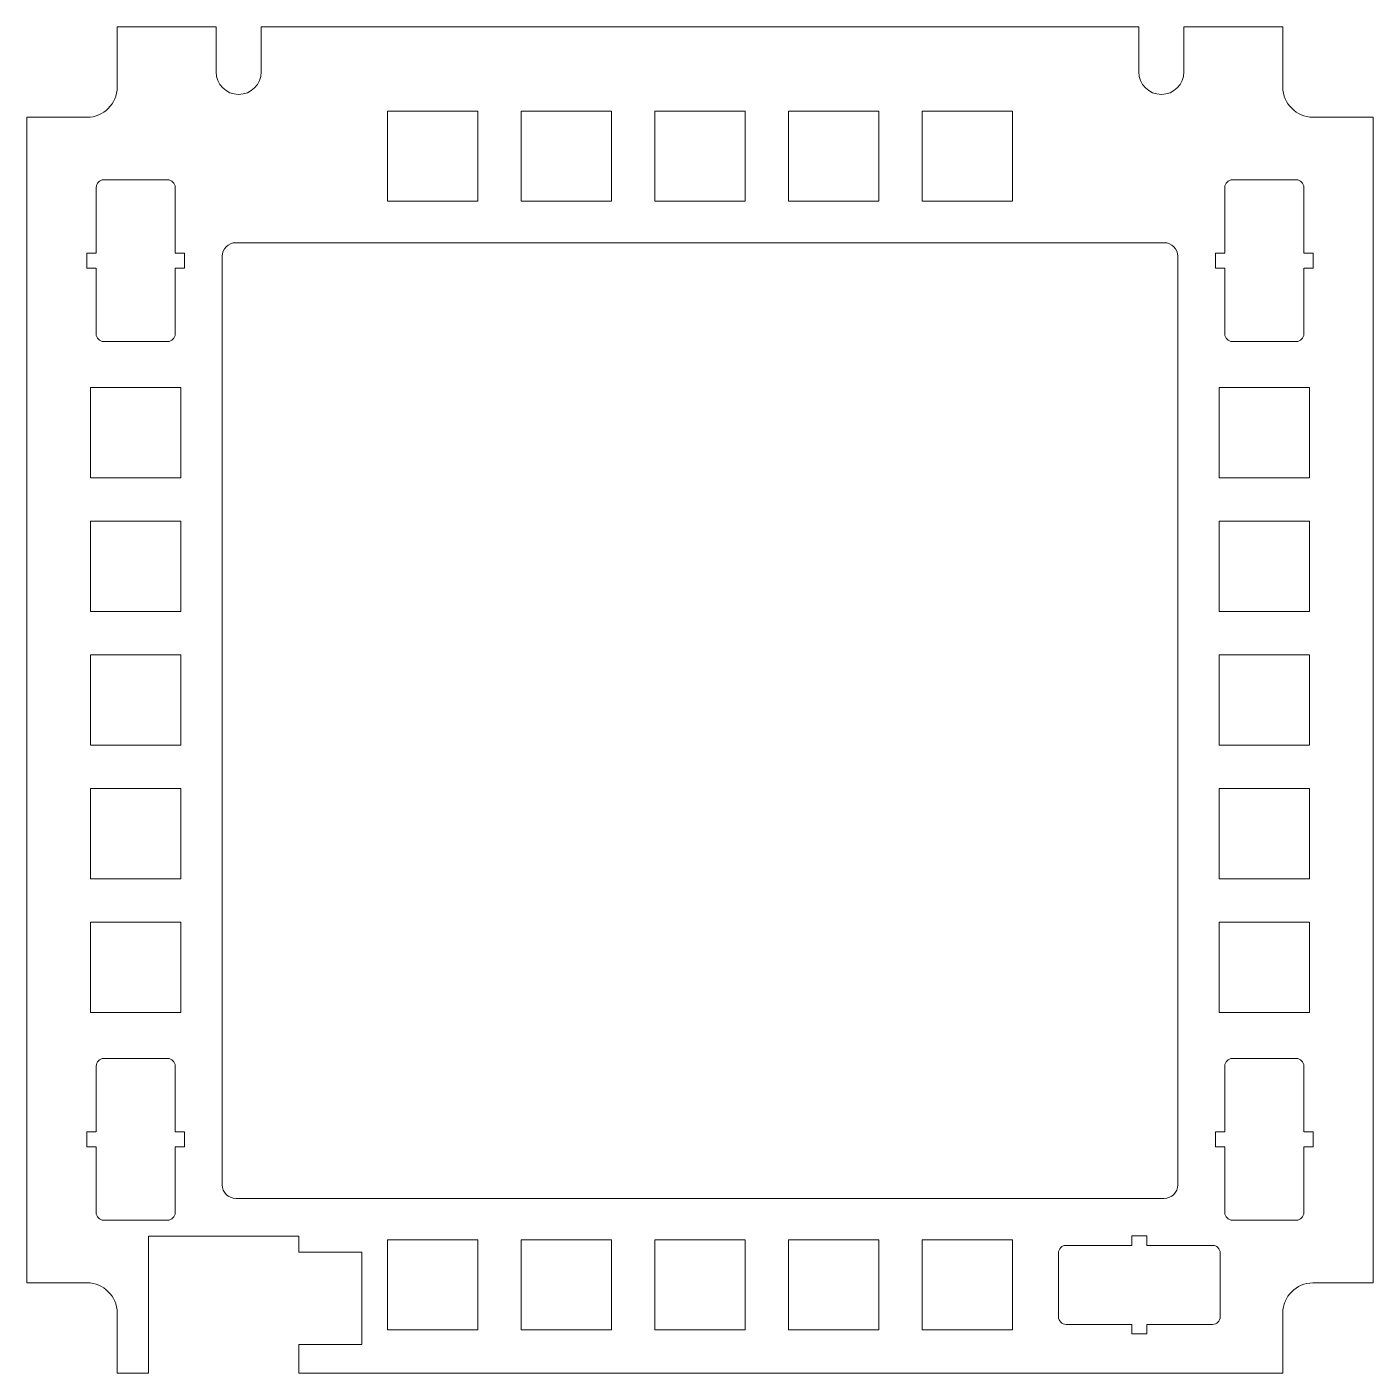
# Model space of a CAD drawing. Header units: millimetres. Extents: x -2196 to -762, y -68 to 126.
# Drawn here: x -1332.6 to -1153.6, y -68.1 to 110.9 of the extents above; entities that cross this region are included whole.
import ezdxf

# ---------------------------------------------------------------- set-up
doc = ezdxf.new("R2010")
doc.units = ezdxf.units.MM
doc.header["$MEASUREMENT"] = 0
doc.layers.add('Cut', color=7, linetype='Continuous')

msp = doc.modelspace()

# ---------------------------------------------------------------- linework, layer by layer
at = {"layer": 'Cut', "color": 250, "lineweight": 9}
for points, knots in [([(-1320.5949, 110.9302), (-1320.5949, 110.9302), (-1307.4433, 110.9302), (-1307.4433, 110.9302), (-1307.4433, 110.9302), (-1307.4433, 110.9302), (-1307.4433, 104.952), (-1307.4433, 104.952), (-1307.4433, 104.952), (-1307.4433, 103.2952), (-1306.1001, 101.952), (-1304.4433, 101.952), (-1304.4433, 101.952), (-1302.7865, 101.952), (-1301.4433, 103.2952), (-1301.4433, 104.952), (-1301.4433, 104.952), (-1301.4433, 104.952), (-1301.4433, 110.9302), (-1301.4433, 110.9302), (-1301.4433, 110.9302), (-1301.4433, 110.9302), (-1184.7464, 110.9302), (-1184.7464, 110.9302), (-1184.7464, 110.9302), (-1184.7464, 110.9302), (-1184.7464, 104.952), (-1184.7464, 104.952), (-1184.7464, 104.952), (-1184.7464, 103.2952), (-1183.4032, 101.952), (-1181.7464, 101.952), (-1181.7464, 101.952), (-1180.0896, 101.952), (-1178.7464, 103.2952), (-1178.7464, 104.952), (-1178.7464, 104.952), (-1178.7464, 104.952), (-1178.7464, 110.9302), (-1178.7464, 110.9302), (-1178.7464, 110.9302), (-1178.7464, 110.9302), (-1165.5949, 110.9302), (-1165.5949, 110.9302), (-1165.5949, 110.9302), (-1165.5949, 110.9302), (-1165.5949, 102.9301), (-1165.5949, 102.9301), (-1165.5949, 102.9301), (-1165.5949, 100.7302), (-1163.7949, 98.9302), (-1161.595, 98.9302), (-1161.595, 98.9302), (-1161.595, 98.9302), (-1153.5949, 98.9302), (-1153.5949, 98.9302), (-1153.5949, 98.9302), (-1153.5949, 98.9302), (-1153.5949, -56.085), (-1153.5949, -56.085), (-1153.5949, -56.085), (-1153.5949, -56.085), (-1161.595, -56.085), (-1161.595, -56.085), (-1161.595, -56.085), (-1163.7949, -56.085), (-1165.5949, -57.8851), (-1165.5949, -60.0851), (-1165.5949, -60.0851), (-1165.5949, -60.0851), (-1165.5949, -68.0698), (-1165.5949, -68.0698), (-1165.5949, -68.0698), (-1165.5949, -68.0698), (-1296.4349, -68.0698), (-1296.4349, -68.0698), (-1296.4349, -68.0698), (-1296.4349, -68.0698), (-1296.4349, -64.2684), (-1296.4349, -64.2684), (-1296.4349, -64.2684), (-1296.4349, -64.2684), (-1288.0817, -64.2684), (-1288.0817, -64.2684), (-1288.0817, -64.2684), (-1288.0817, -64.2684), (-1288.0817, -51.9917), (-1288.0817, -51.9917), (-1288.0817, -51.9917), (-1288.0817, -51.9917), (-1296.4349, -51.9917), (-1296.4349, -51.9917), (-1296.4349, -51.9917), (-1296.4349, -51.9917), (-1296.4349, -49.8798), (-1296.4349, -49.8798), (-1296.4349, -49.8798), (-1296.4349, -49.8798), (-1316.4349, -49.8798), (-1316.4349, -49.8798), (-1316.4349, -49.8798), (-1316.4349, -49.8798), (-1316.4349, -68.0698), (-1316.4349, -68.0698), (-1316.4349, -68.0698), (-1316.4349, -68.0698), (-1320.5949, -68.0698), (-1320.5949, -68.0698), (-1320.5949, -68.0698), (-1320.5949, -68.0698), (-1320.5949, -60.0698), (-1320.5949, -60.0698), (-1320.5949, -60.0698), (-1320.5949, -57.8698), (-1322.3949, -56.0698), (-1324.5949, -56.0698), (-1324.5949, -56.0698), (-1324.5949, -56.0698), (-1332.5949, -56.0698), (-1332.5949, -56.0698), (-1332.5949, -56.0698), (-1332.5949, -56.0698), (-1332.5949, 98.915), (-1332.5949, 98.915), (-1332.5949, 98.915), (-1332.5949, 98.915), (-1324.5949, 98.915), (-1324.5949, 98.915), (-1324.5949, 98.915), (-1322.3949, 98.915), (-1320.5949, 100.715), (-1320.5949, 102.9151), (-1320.5949, 102.9151), (-1320.5949, 102.9151), (-1320.5949, 110.9302), (-1320.5949, 110.9302)], [0, 0, 0, 0, 0.02857143, 0.02857143, 0.02857143, 0.02857143, 0.05714286, 0.05714286, 0.05714286, 0.05714286, 0.08571429, 0.08571429, 0.08571429, 0.08571429, 0.11428571, 0.11428571, 0.11428571, 0.11428571, 0.14285714, 0.14285714, 0.14285714, 0.14285714, 0.17142857, 0.17142857, 0.17142857, 0.17142857, 0.2, 0.2, 0.2, 0.2, 0.22857143, 0.22857143, 0.22857143, 0.22857143, 0.25714286, 0.25714286, 0.25714286, 0.25714286, 0.28571429, 0.28571429, 0.28571429, 0.28571429, 0.31428571, 0.31428571, 0.31428571, 0.31428571, 0.34285714, 0.34285714, 0.34285714, 0.34285714, 0.37142857, 0.37142857, 0.37142857, 0.37142857, 0.4, 0.4, 0.4, 0.4, 0.42857143, 0.42857143, 0.42857143, 0.42857143, 0.45714286, 0.45714286, 0.45714286, 0.45714286, 0.48571429, 0.48571429, 0.48571429, 0.48571429, 0.51428571, 0.51428571, 0.51428571, 0.51428571, 0.54285714, 0.54285714, 0.54285714, 0.54285714, 0.57142857, 0.57142857, 0.57142857, 0.57142857, 0.6, 0.6, 0.6, 0.6, 0.62857143, 0.62857143, 0.62857143, 0.62857143, 0.65714286, 0.65714286, 0.65714286, 0.65714286, 0.68571429, 0.68571429, 0.68571429, 0.68571429, 0.71428571, 0.71428571, 0.71428571, 0.71428571, 0.74285714, 0.74285714, 0.74285714, 0.74285714, 0.77142857, 0.77142857, 0.77142857, 0.77142857, 0.8, 0.8, 0.8, 0.8, 0.82857143, 0.82857143, 0.82857143, 0.82857143, 0.85714286, 0.85714286, 0.85714286, 0.85714286, 0.88571429, 0.88571429, 0.88571429, 0.88571429, 0.91428571, 0.91428571, 0.91428571, 0.91428571, 0.94285714, 0.94285714, 0.94285714, 0.94285714, 1, 1, 1, 1]), ([(-1284.6549, 87.7402), (-1284.6549, 87.7402), (-1272.6549, 87.7402), (-1272.6549, 87.7402), (-1272.6549, 87.7402), (-1272.6549, 87.7402), (-1272.6549, 99.7402), (-1272.6549, 99.7402), (-1272.6549, 99.7402), (-1272.6549, 99.7402), (-1284.6549, 99.7402), (-1284.6549, 99.7402), (-1284.6549, 99.7402), (-1284.6549, 99.7402), (-1284.6549, 87.7402), (-1284.6549, 87.7402)], [0, 0, 0, 0, 0.2, 0.2, 0.2, 0.2, 0.4, 0.4, 0.4, 0.4, 0.6, 0.6, 0.6, 0.6, 1, 1, 1, 1]), ([(-1266.8749, 87.7402), (-1266.8749, 87.7402), (-1254.8749, 87.7402), (-1254.8749, 87.7402), (-1254.8749, 87.7402), (-1254.8749, 87.7402), (-1254.8749, 99.7402), (-1254.8749, 99.7402), (-1254.8749, 99.7402), (-1254.8749, 99.7402), (-1266.8749, 99.7402), (-1266.8749, 99.7402), (-1266.8749, 99.7402), (-1266.8749, 99.7402), (-1266.8749, 87.7402), (-1266.8749, 87.7402)], [0, 0, 0, 0, 0.2, 0.2, 0.2, 0.2, 0.4, 0.4, 0.4, 0.4, 0.6, 0.6, 0.6, 0.6, 1, 1, 1, 1]), ([(-1249.0949, 87.7402), (-1249.0949, 87.7402), (-1237.0949, 87.7402), (-1237.0949, 87.7402), (-1237.0949, 87.7402), (-1237.0949, 87.7402), (-1237.0949, 99.7402), (-1237.0949, 99.7402), (-1237.0949, 99.7402), (-1237.0949, 99.7402), (-1249.0949, 99.7402), (-1249.0949, 99.7402), (-1249.0949, 99.7402), (-1249.0949, 99.7402), (-1249.0949, 87.7402), (-1249.0949, 87.7402)], [0, 0, 0, 0, 0.2, 0.2, 0.2, 0.2, 0.4, 0.4, 0.4, 0.4, 0.6, 0.6, 0.6, 0.6, 1, 1, 1, 1]), ([(-1231.3149, 87.7402), (-1231.3149, 87.7402), (-1219.3149, 87.7402), (-1219.3149, 87.7402), (-1219.3149, 87.7402), (-1219.3149, 87.7402), (-1219.3149, 99.7402), (-1219.3149, 99.7402), (-1219.3149, 99.7402), (-1219.3149, 99.7402), (-1231.3149, 99.7402), (-1231.3149, 99.7402), (-1231.3149, 99.7402), (-1231.3149, 99.7402), (-1231.3149, 87.7402), (-1231.3149, 87.7402)], [0, 0, 0, 0, 0.2, 0.2, 0.2, 0.2, 0.4, 0.4, 0.4, 0.4, 0.6, 0.6, 0.6, 0.6, 1, 1, 1, 1]), ([(-1213.5349, 87.7402), (-1213.5349, 87.7402), (-1201.5349, 87.7402), (-1201.5349, 87.7402), (-1201.5349, 87.7402), (-1201.5349, 87.7402), (-1201.5349, 99.7402), (-1201.5349, 99.7402), (-1201.5349, 99.7402), (-1201.5349, 99.7402), (-1213.5349, 99.7402), (-1213.5349, 99.7402), (-1213.5349, 99.7402), (-1213.5349, 99.7402), (-1213.5349, 87.7402), (-1213.5349, 87.7402)], [0, 0, 0, 0, 0.2, 0.2, 0.2, 0.2, 0.4, 0.4, 0.4, 0.4, 0.6, 0.6, 0.6, 0.6, 1, 1, 1, 1]), ([(-1312.8848, 78.8502), (-1312.8848, 78.8502), (-1311.6348, 78.8502), (-1311.6348, 78.8502), (-1311.6348, 78.8502), (-1311.6348, 78.8502), (-1311.6348, 80.8502), (-1311.6348, 80.8502), (-1311.6348, 80.8502), (-1311.6348, 80.8502), (-1312.8848, 80.8502), (-1312.8848, 80.8502), (-1312.8848, 80.8502), (-1312.8848, 80.8502), (-1312.8848, 89.6002), (-1312.8848, 89.6002), (-1312.8848, 89.6002), (-1312.8846, 89.8652), (-1312.9897, 90.1195), (-1313.177, 90.307), (-1313.177, 90.307), (-1313.3643, 90.4946), (-1313.6197, 90.6), (-1313.8848, 90.6002), (-1313.8848, 90.6002), (-1313.8848, 90.6002), (-1322.3848, 90.6002), (-1322.3848, 90.6002), (-1322.3848, 90.6002), (-1322.6498, 90.6004), (-1322.9041, 90.4952), (-1323.0916, 90.3079), (-1323.0916, 90.3079), (-1323.2792, 90.1206), (-1323.3846, 89.8652), (-1323.3848, 89.6002), (-1323.3848, 89.6002), (-1323.3848, 89.6002), (-1323.3848, 80.8502), (-1323.3848, 80.8502), (-1323.3848, 80.8502), (-1323.3848, 80.8502), (-1324.6348, 80.8502), (-1324.6348, 80.8502), (-1324.6348, 80.8502), (-1324.6348, 80.8502), (-1324.6348, 78.8502), (-1324.6348, 78.8502), (-1324.6348, 78.8502), (-1324.6348, 78.8502), (-1323.3848, 78.8502), (-1323.3848, 78.8502), (-1323.3848, 78.8502), (-1323.3848, 78.8502), (-1323.3848, 70.1002), (-1323.3848, 70.1002), (-1323.3848, 70.1002), (-1323.3849, 69.8351), (-1323.2798, 69.5809), (-1323.0925, 69.3933), (-1323.0925, 69.3933), (-1322.9052, 69.2058), (-1322.6498, 69.1004), (-1322.3848, 69.1002), (-1322.3848, 69.1002), (-1322.3848, 69.1002), (-1313.8848, 69.1002), (-1313.8848, 69.1002), (-1313.8848, 69.1002), (-1313.6197, 69.1), (-1313.3655, 69.2052), (-1313.1779, 69.3924), (-1313.1779, 69.3924), (-1312.9904, 69.5797), (-1312.8849, 69.8351), (-1312.8848, 70.1002), (-1312.8848, 70.1002), (-1312.8848, 70.1002), (-1312.8848, 78.8502), (-1312.8848, 78.8502)], [0, 0, 0, 0, 0.04761905, 0.04761905, 0.04761905, 0.04761905, 0.0952381, 0.0952381, 0.0952381, 0.0952381, 0.14285714, 0.14285714, 0.14285714, 0.14285714, 0.19047619, 0.19047619, 0.19047619, 0.19047619, 0.23809524, 0.23809524, 0.23809524, 0.23809524, 0.28571429, 0.28571429, 0.28571429, 0.28571429, 0.33333333, 0.33333333, 0.33333333, 0.33333333, 0.38095238, 0.38095238, 0.38095238, 0.38095238, 0.42857143, 0.42857143, 0.42857143, 0.42857143, 0.47619048, 0.47619048, 0.47619048, 0.47619048, 0.52380952, 0.52380952, 0.52380952, 0.52380952, 0.57142857, 0.57142857, 0.57142857, 0.57142857, 0.61904762, 0.61904762, 0.61904762, 0.61904762, 0.66666667, 0.66666667, 0.66666667, 0.66666667, 0.71428571, 0.71428571, 0.71428571, 0.71428571, 0.76190476, 0.76190476, 0.76190476, 0.76190476, 0.80952381, 0.80952381, 0.80952381, 0.80952381, 0.85714286, 0.85714286, 0.85714286, 0.85714286, 0.9047619, 0.9047619, 0.9047619, 0.9047619, 1, 1, 1, 1]), ([(-1162.8049, 78.8502), (-1162.8049, 78.8502), (-1161.5549, 78.8502), (-1161.5549, 78.8502), (-1161.5549, 78.8502), (-1161.5549, 78.8502), (-1161.5549, 80.8502), (-1161.5549, 80.8502), (-1161.5549, 80.8502), (-1161.5549, 80.8502), (-1162.8049, 80.8502), (-1162.8049, 80.8502), (-1162.8049, 80.8502), (-1162.8049, 80.8502), (-1162.8049, 89.6002), (-1162.8049, 89.6002), (-1162.8049, 89.6002), (-1162.8047, 89.8652), (-1162.9098, 90.1195), (-1163.0971, 90.307), (-1163.0971, 90.307), (-1163.2844, 90.4946), (-1163.5398, 90.6), (-1163.8049, 90.6002), (-1163.8049, 90.6002), (-1163.8049, 90.6002), (-1172.3049, 90.6002), (-1172.3049, 90.6002), (-1172.3049, 90.6002), (-1172.5699, 90.6004), (-1172.8242, 90.4952), (-1173.0117, 90.3079), (-1173.0117, 90.3079), (-1173.1993, 90.1206), (-1173.3047, 89.8652), (-1173.3049, 89.6002), (-1173.3049, 89.6002), (-1173.3049, 89.6002), (-1173.3049, 80.8502), (-1173.3049, 80.8502), (-1173.3049, 80.8502), (-1173.3049, 80.8502), (-1174.5549, 80.8502), (-1174.5549, 80.8502), (-1174.5549, 80.8502), (-1174.5549, 80.8502), (-1174.5549, 78.8502), (-1174.5549, 78.8502), (-1174.5549, 78.8502), (-1174.5549, 78.8502), (-1173.3049, 78.8502), (-1173.3049, 78.8502), (-1173.3049, 78.8502), (-1173.3049, 78.8502), (-1173.3049, 70.1002), (-1173.3049, 70.1002), (-1173.3049, 70.1002), (-1173.305, 69.8351), (-1173.1999, 69.5809), (-1173.0126, 69.3933), (-1173.0126, 69.3933), (-1172.8253, 69.2058), (-1172.5699, 69.1004), (-1172.3049, 69.1002), (-1172.3049, 69.1002), (-1172.3049, 69.1002), (-1163.8049, 69.1002), (-1163.8049, 69.1002), (-1163.8049, 69.1002), (-1163.5398, 69.1), (-1163.2856, 69.2052), (-1163.098, 69.3924), (-1163.098, 69.3924), (-1162.9105, 69.5797), (-1162.805, 69.8351), (-1162.8049, 70.1002), (-1162.8049, 70.1002), (-1162.8049, 70.1002), (-1162.8049, 78.8502), (-1162.8049, 78.8502)], [0, 0, 0, 0, 0.04761905, 0.04761905, 0.04761905, 0.04761905, 0.0952381, 0.0952381, 0.0952381, 0.0952381, 0.14285714, 0.14285714, 0.14285714, 0.14285714, 0.19047619, 0.19047619, 0.19047619, 0.19047619, 0.23809524, 0.23809524, 0.23809524, 0.23809524, 0.28571429, 0.28571429, 0.28571429, 0.28571429, 0.33333333, 0.33333333, 0.33333333, 0.33333333, 0.38095238, 0.38095238, 0.38095238, 0.38095238, 0.42857143, 0.42857143, 0.42857143, 0.42857143, 0.47619048, 0.47619048, 0.47619048, 0.47619048, 0.52380952, 0.52380952, 0.52380952, 0.52380952, 0.57142857, 0.57142857, 0.57142857, 0.57142857, 0.61904762, 0.61904762, 0.61904762, 0.61904762, 0.66666667, 0.66666667, 0.66666667, 0.66666667, 0.71428571, 0.71428571, 0.71428571, 0.71428571, 0.76190476, 0.76190476, 0.76190476, 0.76190476, 0.80952381, 0.80952381, 0.80952381, 0.80952381, 0.85714286, 0.85714286, 0.85714286, 0.85714286, 0.9047619, 0.9047619, 0.9047619, 0.9047619, 1, 1, 1, 1]), ([(-1304.8157, 82.2402), (-1304.8157, 82.2402), (-1181.374, 82.2402), (-1181.374, 82.2402), (-1181.374, 82.2402), (-1180.3735, 82.2402), (-1179.5548, 81.4215), (-1179.5548, 80.421), (-1179.5548, 80.421), (-1179.5548, 80.421), (-1179.5548, -43.0206), (-1179.5548, -43.0206), (-1179.5548, -43.0206), (-1179.5548, -44.0211), (-1180.3735, -44.8398), (-1181.374, -44.8398), (-1181.374, -44.8398), (-1181.374, -44.8398), (-1304.8157, -44.8398), (-1304.8157, -44.8398), (-1304.8157, -44.8398), (-1305.8162, -44.8398), (-1306.6349, -44.0211), (-1306.6349, -43.0206), (-1306.6349, -43.0206), (-1306.6349, -43.0206), (-1306.6349, 80.421), (-1306.6349, 80.421), (-1306.6349, 80.421), (-1306.6349, 81.4215), (-1305.8162, 82.2402), (-1304.8157, 82.2402)], [0, 0, 0, 0, 0.11111111, 0.11111111, 0.11111111, 0.11111111, 0.22222222, 0.22222222, 0.22222222, 0.22222222, 0.33333333, 0.33333333, 0.33333333, 0.33333333, 0.44444444, 0.44444444, 0.44444444, 0.44444444, 0.55555556, 0.55555556, 0.55555556, 0.55555556, 0.66666667, 0.66666667, 0.66666667, 0.66666667, 0.77777778, 0.77777778, 0.77777778, 0.77777778, 1, 1, 1, 1]), ([(-1324.1348, 50.9902), (-1324.1348, 50.9902), (-1312.1348, 50.9902), (-1312.1348, 50.9902), (-1312.1348, 50.9902), (-1312.1348, 50.9902), (-1312.1348, 62.9902), (-1312.1348, 62.9902), (-1312.1348, 62.9902), (-1312.1348, 62.9902), (-1324.1348, 62.9902), (-1324.1348, 62.9902), (-1324.1348, 62.9902), (-1324.1348, 62.9902), (-1324.1348, 50.9902), (-1324.1348, 50.9902)], [0, 0, 0, 0, 0.2, 0.2, 0.2, 0.2, 0.4, 0.4, 0.4, 0.4, 0.6, 0.6, 0.6, 0.6, 1, 1, 1, 1]), ([(-1174.0549, 50.9902), (-1174.0549, 50.9902), (-1162.0549, 50.9902), (-1162.0549, 50.9902), (-1162.0549, 50.9902), (-1162.0549, 50.9902), (-1162.0549, 62.9902), (-1162.0549, 62.9902), (-1162.0549, 62.9902), (-1162.0549, 62.9902), (-1174.0549, 62.9902), (-1174.0549, 62.9902), (-1174.0549, 62.9902), (-1174.0549, 62.9902), (-1174.0549, 50.9902), (-1174.0549, 50.9902)], [0, 0, 0, 0, 0.2, 0.2, 0.2, 0.2, 0.4, 0.4, 0.4, 0.4, 0.6, 0.6, 0.6, 0.6, 1, 1, 1, 1]), ([(-1324.1348, 33.2102), (-1324.1348, 33.2102), (-1312.1348, 33.2102), (-1312.1348, 33.2102), (-1312.1348, 33.2102), (-1312.1348, 33.2102), (-1312.1348, 45.2102), (-1312.1348, 45.2102), (-1312.1348, 45.2102), (-1312.1348, 45.2102), (-1324.1348, 45.2102), (-1324.1348, 45.2102), (-1324.1348, 45.2102), (-1324.1348, 45.2102), (-1324.1348, 33.2102), (-1324.1348, 33.2102)], [0, 0, 0, 0, 0.2, 0.2, 0.2, 0.2, 0.4, 0.4, 0.4, 0.4, 0.6, 0.6, 0.6, 0.6, 1, 1, 1, 1]), ([(-1174.0549, 33.2102), (-1174.0549, 33.2102), (-1162.0549, 33.2102), (-1162.0549, 33.2102), (-1162.0549, 33.2102), (-1162.0549, 33.2102), (-1162.0549, 45.2102), (-1162.0549, 45.2102), (-1162.0549, 45.2102), (-1162.0549, 45.2102), (-1174.0549, 45.2102), (-1174.0549, 45.2102), (-1174.0549, 45.2102), (-1174.0549, 45.2102), (-1174.0549, 33.2102), (-1174.0549, 33.2102)], [0, 0, 0, 0, 0.2, 0.2, 0.2, 0.2, 0.4, 0.4, 0.4, 0.4, 0.6, 0.6, 0.6, 0.6, 1, 1, 1, 1]), ([(-1324.1348, 15.4302), (-1324.1348, 15.4302), (-1312.1348, 15.4302), (-1312.1348, 15.4302), (-1312.1348, 15.4302), (-1312.1348, 15.4302), (-1312.1348, 27.4302), (-1312.1348, 27.4302), (-1312.1348, 27.4302), (-1312.1348, 27.4302), (-1324.1348, 27.4302), (-1324.1348, 27.4302), (-1324.1348, 27.4302), (-1324.1348, 27.4302), (-1324.1348, 15.4302), (-1324.1348, 15.4302)], [0, 0, 0, 0, 0.2, 0.2, 0.2, 0.2, 0.4, 0.4, 0.4, 0.4, 0.6, 0.6, 0.6, 0.6, 1, 1, 1, 1]), ([(-1174.0549, 15.4302), (-1174.0549, 15.4302), (-1162.0549, 15.4302), (-1162.0549, 15.4302), (-1162.0549, 15.4302), (-1162.0549, 15.4302), (-1162.0549, 27.4302), (-1162.0549, 27.4302), (-1162.0549, 27.4302), (-1162.0549, 27.4302), (-1174.0549, 27.4302), (-1174.0549, 27.4302), (-1174.0549, 27.4302), (-1174.0549, 27.4302), (-1174.0549, 15.4302), (-1174.0549, 15.4302)], [0, 0, 0, 0, 0.2, 0.2, 0.2, 0.2, 0.4, 0.4, 0.4, 0.4, 0.6, 0.6, 0.6, 0.6, 1, 1, 1, 1]), ([(-1324.1348, -2.3498), (-1324.1348, -2.3498), (-1312.1348, -2.3498), (-1312.1348, -2.3498), (-1312.1348, -2.3498), (-1312.1348, -2.3498), (-1312.1348, 9.6502), (-1312.1348, 9.6502), (-1312.1348, 9.6502), (-1312.1348, 9.6502), (-1324.1348, 9.6502), (-1324.1348, 9.6502), (-1324.1348, 9.6502), (-1324.1348, 9.6502), (-1324.1348, -2.3498), (-1324.1348, -2.3498)], [0, 0, 0, 0, 0.2, 0.2, 0.2, 0.2, 0.4, 0.4, 0.4, 0.4, 0.6, 0.6, 0.6, 0.6, 1, 1, 1, 1]), ([(-1174.0549, -2.3498), (-1174.0549, -2.3498), (-1162.0549, -2.3498), (-1162.0549, -2.3498), (-1162.0549, -2.3498), (-1162.0549, -2.3498), (-1162.0549, 9.6502), (-1162.0549, 9.6502), (-1162.0549, 9.6502), (-1162.0549, 9.6502), (-1174.0549, 9.6502), (-1174.0549, 9.6502), (-1174.0549, 9.6502), (-1174.0549, 9.6502), (-1174.0549, -2.3498), (-1174.0549, -2.3498)], [0, 0, 0, 0, 0.2, 0.2, 0.2, 0.2, 0.4, 0.4, 0.4, 0.4, 0.6, 0.6, 0.6, 0.6, 1, 1, 1, 1]), ([(-1324.1348, -20.1298), (-1324.1348, -20.1298), (-1312.1348, -20.1298), (-1312.1348, -20.1298), (-1312.1348, -20.1298), (-1312.1348, -20.1298), (-1312.1348, -8.1298), (-1312.1348, -8.1298), (-1312.1348, -8.1298), (-1312.1348, -8.1298), (-1324.1348, -8.1298), (-1324.1348, -8.1298), (-1324.1348, -8.1298), (-1324.1348, -8.1298), (-1324.1348, -20.1298), (-1324.1348, -20.1298)], [0, 0, 0, 0, 0.2, 0.2, 0.2, 0.2, 0.4, 0.4, 0.4, 0.4, 0.6, 0.6, 0.6, 0.6, 1, 1, 1, 1]), ([(-1174.0549, -20.1298), (-1174.0549, -20.1298), (-1162.0549, -20.1298), (-1162.0549, -20.1298), (-1162.0549, -20.1298), (-1162.0549, -20.1298), (-1162.0549, -8.1298), (-1162.0549, -8.1298), (-1162.0549, -8.1298), (-1162.0549, -8.1298), (-1174.0549, -8.1298), (-1174.0549, -8.1298), (-1174.0549, -8.1298), (-1174.0549, -8.1298), (-1174.0549, -20.1298), (-1174.0549, -20.1298)], [0, 0, 0, 0, 0.2, 0.2, 0.2, 0.2, 0.4, 0.4, 0.4, 0.4, 0.6, 0.6, 0.6, 0.6, 1, 1, 1, 1]), ([(-1312.8848, -37.9898), (-1312.8848, -37.9898), (-1311.6348, -37.9898), (-1311.6348, -37.9898), (-1311.6348, -37.9898), (-1311.6348, -37.9898), (-1311.6348, -35.9898), (-1311.6348, -35.9898), (-1311.6348, -35.9898), (-1311.6348, -35.9898), (-1312.8848, -35.9898), (-1312.8848, -35.9898), (-1312.8848, -35.9898), (-1312.8848, -35.9898), (-1312.8848, -27.2398), (-1312.8848, -27.2398), (-1312.8848, -27.2398), (-1312.8846, -26.9748), (-1312.9897, -26.7205), (-1313.177, -26.533), (-1313.177, -26.533), (-1313.3643, -26.3454), (-1313.6197, -26.24), (-1313.8848, -26.2398), (-1313.8848, -26.2398), (-1313.8848, -26.2398), (-1322.3848, -26.2398), (-1322.3848, -26.2398), (-1322.3848, -26.2398), (-1322.6498, -26.2396), (-1322.9041, -26.3448), (-1323.0916, -26.5321), (-1323.0916, -26.5321), (-1323.2792, -26.7194), (-1323.3846, -26.9748), (-1323.3848, -27.2398), (-1323.3848, -27.2398), (-1323.3848, -27.2398), (-1323.3848, -35.9898), (-1323.3848, -35.9898), (-1323.3848, -35.9898), (-1323.3848, -35.9898), (-1324.6348, -35.9898), (-1324.6348, -35.9898), (-1324.6348, -35.9898), (-1324.6348, -35.9898), (-1324.6348, -37.9898), (-1324.6348, -37.9898), (-1324.6348, -37.9898), (-1324.6348, -37.9898), (-1323.3848, -37.9898), (-1323.3848, -37.9898), (-1323.3848, -37.9898), (-1323.3848, -37.9898), (-1323.3848, -46.7398), (-1323.3848, -46.7398), (-1323.3848, -46.7398), (-1323.3849, -47.0049), (-1323.2798, -47.2591), (-1323.0925, -47.4467), (-1323.0925, -47.4467), (-1322.9052, -47.6342), (-1322.6498, -47.7396), (-1322.3848, -47.7398), (-1322.3848, -47.7398), (-1322.3848, -47.7398), (-1313.8848, -47.7398), (-1313.8848, -47.7398), (-1313.8848, -47.7398), (-1313.6197, -47.74), (-1313.3655, -47.6348), (-1313.1779, -47.4476), (-1313.1779, -47.4476), (-1312.9904, -47.2603), (-1312.8849, -47.0049), (-1312.8848, -46.7398), (-1312.8848, -46.7398), (-1312.8848, -46.7398), (-1312.8848, -37.9898), (-1312.8848, -37.9898)], [0, 0, 0, 0, 0.04761905, 0.04761905, 0.04761905, 0.04761905, 0.0952381, 0.0952381, 0.0952381, 0.0952381, 0.14285714, 0.14285714, 0.14285714, 0.14285714, 0.19047619, 0.19047619, 0.19047619, 0.19047619, 0.23809524, 0.23809524, 0.23809524, 0.23809524, 0.28571429, 0.28571429, 0.28571429, 0.28571429, 0.33333333, 0.33333333, 0.33333333, 0.33333333, 0.38095238, 0.38095238, 0.38095238, 0.38095238, 0.42857143, 0.42857143, 0.42857143, 0.42857143, 0.47619048, 0.47619048, 0.47619048, 0.47619048, 0.52380952, 0.52380952, 0.52380952, 0.52380952, 0.57142857, 0.57142857, 0.57142857, 0.57142857, 0.61904762, 0.61904762, 0.61904762, 0.61904762, 0.66666667, 0.66666667, 0.66666667, 0.66666667, 0.71428571, 0.71428571, 0.71428571, 0.71428571, 0.76190476, 0.76190476, 0.76190476, 0.76190476, 0.80952381, 0.80952381, 0.80952381, 0.80952381, 0.85714286, 0.85714286, 0.85714286, 0.85714286, 0.9047619, 0.9047619, 0.9047619, 0.9047619, 1, 1, 1, 1]), ([(-1162.8049, -37.9898), (-1162.8049, -37.9898), (-1161.5549, -37.9898), (-1161.5549, -37.9898), (-1161.5549, -37.9898), (-1161.5549, -37.9898), (-1161.5549, -35.9898), (-1161.5549, -35.9898), (-1161.5549, -35.9898), (-1161.5549, -35.9898), (-1162.8049, -35.9898), (-1162.8049, -35.9898), (-1162.8049, -35.9898), (-1162.8049, -35.9898), (-1162.8049, -27.2398), (-1162.8049, -27.2398), (-1162.8049, -27.2398), (-1162.8047, -26.9748), (-1162.9098, -26.7205), (-1163.0971, -26.533), (-1163.0971, -26.533), (-1163.2844, -26.3454), (-1163.5398, -26.24), (-1163.8049, -26.2398), (-1163.8049, -26.2398), (-1163.8049, -26.2398), (-1172.3049, -26.2398), (-1172.3049, -26.2398), (-1172.3049, -26.2398), (-1172.5699, -26.2396), (-1172.8242, -26.3448), (-1173.0117, -26.5321), (-1173.0117, -26.5321), (-1173.1993, -26.7194), (-1173.3047, -26.9748), (-1173.3049, -27.2398), (-1173.3049, -27.2398), (-1173.3049, -27.2398), (-1173.3049, -35.9898), (-1173.3049, -35.9898), (-1173.3049, -35.9898), (-1173.3049, -35.9898), (-1174.5549, -35.9898), (-1174.5549, -35.9898), (-1174.5549, -35.9898), (-1174.5549, -35.9898), (-1174.5549, -37.9898), (-1174.5549, -37.9898), (-1174.5549, -37.9898), (-1174.5549, -37.9898), (-1173.3049, -37.9898), (-1173.3049, -37.9898), (-1173.3049, -37.9898), (-1173.3049, -37.9898), (-1173.3049, -46.7398), (-1173.3049, -46.7398), (-1173.3049, -46.7398), (-1173.305, -47.0049), (-1173.1999, -47.2591), (-1173.0126, -47.4467), (-1173.0126, -47.4467), (-1172.8253, -47.6342), (-1172.5699, -47.7396), (-1172.3049, -47.7398), (-1172.3049, -47.7398), (-1172.3049, -47.7398), (-1163.8049, -47.7398), (-1163.8049, -47.7398), (-1163.8049, -47.7398), (-1163.5398, -47.74), (-1163.2856, -47.6348), (-1163.098, -47.4476), (-1163.098, -47.4476), (-1162.9105, -47.2603), (-1162.805, -47.0049), (-1162.8049, -46.7398), (-1162.8049, -46.7398), (-1162.8049, -46.7398), (-1162.8049, -37.9898), (-1162.8049, -37.9898)], [0, 0, 0, 0, 0.04761905, 0.04761905, 0.04761905, 0.04761905, 0.0952381, 0.0952381, 0.0952381, 0.0952381, 0.14285714, 0.14285714, 0.14285714, 0.14285714, 0.19047619, 0.19047619, 0.19047619, 0.19047619, 0.23809524, 0.23809524, 0.23809524, 0.23809524, 0.28571429, 0.28571429, 0.28571429, 0.28571429, 0.33333333, 0.33333333, 0.33333333, 0.33333333, 0.38095238, 0.38095238, 0.38095238, 0.38095238, 0.42857143, 0.42857143, 0.42857143, 0.42857143, 0.47619048, 0.47619048, 0.47619048, 0.47619048, 0.52380952, 0.52380952, 0.52380952, 0.52380952, 0.57142857, 0.57142857, 0.57142857, 0.57142857, 0.61904762, 0.61904762, 0.61904762, 0.61904762, 0.66666667, 0.66666667, 0.66666667, 0.66666667, 0.71428571, 0.71428571, 0.71428571, 0.71428571, 0.76190476, 0.76190476, 0.76190476, 0.76190476, 0.80952381, 0.80952381, 0.80952381, 0.80952381, 0.85714286, 0.85714286, 0.85714286, 0.85714286, 0.9047619, 0.9047619, 0.9047619, 0.9047619, 1, 1, 1, 1]), ([(-1183.6749, -51.0898), (-1183.6749, -51.0898), (-1183.6749, -49.8398), (-1183.6749, -49.8398), (-1183.6749, -49.8398), (-1183.6749, -49.8398), (-1185.6749, -49.8398), (-1185.6749, -49.8398), (-1185.6749, -49.8398), (-1185.6749, -49.8398), (-1185.6749, -51.0898), (-1185.6749, -51.0898), (-1185.6749, -51.0898), (-1185.6749, -51.0898), (-1194.4249, -51.0898), (-1194.4249, -51.0898), (-1194.4249, -51.0898), (-1194.6899, -51.0896), (-1194.9442, -51.1947), (-1195.1317, -51.382), (-1195.1317, -51.382), (-1195.3193, -51.5693), (-1195.4247, -51.8247), (-1195.4249, -52.0898), (-1195.4249, -52.0898), (-1195.4249, -52.0898), (-1195.4249, -60.5898), (-1195.4249, -60.5898), (-1195.4249, -60.5898), (-1195.4251, -60.8548), (-1195.3199, -61.1091), (-1195.1326, -61.2966), (-1195.1326, -61.2966), (-1194.9453, -61.4842), (-1194.6899, -61.5896), (-1194.4249, -61.5898), (-1194.4249, -61.5898), (-1194.4249, -61.5898), (-1185.6749, -61.5898), (-1185.6749, -61.5898), (-1185.6749, -61.5898), (-1185.6749, -61.5898), (-1185.6749, -62.8398), (-1185.6749, -62.8398), (-1185.6749, -62.8398), (-1185.6749, -62.8398), (-1183.6749, -62.8398), (-1183.6749, -62.8398), (-1183.6749, -62.8398), (-1183.6749, -62.8398), (-1183.6749, -61.5898), (-1183.6749, -61.5898), (-1183.6749, -61.5898), (-1183.6749, -61.5898), (-1174.9249, -61.5898), (-1174.9249, -61.5898), (-1174.9249, -61.5898), (-1174.6598, -61.5899), (-1174.4056, -61.4848), (-1174.218, -61.2975), (-1174.218, -61.2975), (-1174.0305, -61.1102), (-1173.9251, -60.8548), (-1173.9249, -60.5898), (-1173.9249, -60.5898), (-1173.9249, -60.5898), (-1173.9249, -52.0898), (-1173.9249, -52.0898), (-1173.9249, -52.0898), (-1173.9247, -51.8247), (-1174.0299, -51.5705), (-1174.2171, -51.3829), (-1174.2171, -51.3829), (-1174.4044, -51.1954), (-1174.6598, -51.0899), (-1174.9249, -51.0898), (-1174.9249, -51.0898), (-1174.9249, -51.0898), (-1183.6749, -51.0898), (-1183.6749, -51.0898)], [0, 0, 0, 0, 0.04761905, 0.04761905, 0.04761905, 0.04761905, 0.0952381, 0.0952381, 0.0952381, 0.0952381, 0.14285714, 0.14285714, 0.14285714, 0.14285714, 0.19047619, 0.19047619, 0.19047619, 0.19047619, 0.23809524, 0.23809524, 0.23809524, 0.23809524, 0.28571429, 0.28571429, 0.28571429, 0.28571429, 0.33333333, 0.33333333, 0.33333333, 0.33333333, 0.38095238, 0.38095238, 0.38095238, 0.38095238, 0.42857143, 0.42857143, 0.42857143, 0.42857143, 0.47619048, 0.47619048, 0.47619048, 0.47619048, 0.52380952, 0.52380952, 0.52380952, 0.52380952, 0.57142857, 0.57142857, 0.57142857, 0.57142857, 0.61904762, 0.61904762, 0.61904762, 0.61904762, 0.66666667, 0.66666667, 0.66666667, 0.66666667, 0.71428571, 0.71428571, 0.71428571, 0.71428571, 0.76190476, 0.76190476, 0.76190476, 0.76190476, 0.80952381, 0.80952381, 0.80952381, 0.80952381, 0.85714286, 0.85714286, 0.85714286, 0.85714286, 0.9047619, 0.9047619, 0.9047619, 0.9047619, 1, 1, 1, 1]), ([(-1284.6549, -62.3398), (-1284.6549, -62.3398), (-1272.6549, -62.3398), (-1272.6549, -62.3398), (-1272.6549, -62.3398), (-1272.6549, -62.3398), (-1272.6549, -50.3398), (-1272.6549, -50.3398), (-1272.6549, -50.3398), (-1272.6549, -50.3398), (-1284.6549, -50.3398), (-1284.6549, -50.3398), (-1284.6549, -50.3398), (-1284.6549, -50.3398), (-1284.6549, -62.3398), (-1284.6549, -62.3398)], [0, 0, 0, 0, 0.2, 0.2, 0.2, 0.2, 0.4, 0.4, 0.4, 0.4, 0.6, 0.6, 0.6, 0.6, 1, 1, 1, 1]), ([(-1266.8749, -62.3398), (-1266.8749, -62.3398), (-1254.8749, -62.3398), (-1254.8749, -62.3398), (-1254.8749, -62.3398), (-1254.8749, -62.3398), (-1254.8749, -50.3398), (-1254.8749, -50.3398), (-1254.8749, -50.3398), (-1254.8749, -50.3398), (-1266.8749, -50.3398), (-1266.8749, -50.3398), (-1266.8749, -50.3398), (-1266.8749, -50.3398), (-1266.8749, -62.3398), (-1266.8749, -62.3398)], [0, 0, 0, 0, 0.2, 0.2, 0.2, 0.2, 0.4, 0.4, 0.4, 0.4, 0.6, 0.6, 0.6, 0.6, 1, 1, 1, 1]), ([(-1249.0949, -62.3398), (-1249.0949, -62.3398), (-1237.0949, -62.3398), (-1237.0949, -62.3398), (-1237.0949, -62.3398), (-1237.0949, -62.3398), (-1237.0949, -50.3398), (-1237.0949, -50.3398), (-1237.0949, -50.3398), (-1237.0949, -50.3398), (-1249.0949, -50.3398), (-1249.0949, -50.3398), (-1249.0949, -50.3398), (-1249.0949, -50.3398), (-1249.0949, -62.3398), (-1249.0949, -62.3398)], [0, 0, 0, 0, 0.2, 0.2, 0.2, 0.2, 0.4, 0.4, 0.4, 0.4, 0.6, 0.6, 0.6, 0.6, 1, 1, 1, 1]), ([(-1231.3149, -62.3398), (-1231.3149, -62.3398), (-1219.3149, -62.3398), (-1219.3149, -62.3398), (-1219.3149, -62.3398), (-1219.3149, -62.3398), (-1219.3149, -50.3398), (-1219.3149, -50.3398), (-1219.3149, -50.3398), (-1219.3149, -50.3398), (-1231.3149, -50.3398), (-1231.3149, -50.3398), (-1231.3149, -50.3398), (-1231.3149, -50.3398), (-1231.3149, -62.3398), (-1231.3149, -62.3398)], [0, 0, 0, 0, 0.2, 0.2, 0.2, 0.2, 0.4, 0.4, 0.4, 0.4, 0.6, 0.6, 0.6, 0.6, 1, 1, 1, 1]), ([(-1213.5349, -62.3398), (-1213.5349, -62.3398), (-1201.5349, -62.3398), (-1201.5349, -62.3398), (-1201.5349, -62.3398), (-1201.5349, -62.3398), (-1201.5349, -50.3398), (-1201.5349, -50.3398), (-1201.5349, -50.3398), (-1201.5349, -50.3398), (-1213.5349, -50.3398), (-1213.5349, -50.3398), (-1213.5349, -50.3398), (-1213.5349, -50.3398), (-1213.5349, -62.3398), (-1213.5349, -62.3398)], [0, 0, 0, 0, 0.2, 0.2, 0.2, 0.2, 0.4, 0.4, 0.4, 0.4, 0.6, 0.6, 0.6, 0.6, 1, 1, 1, 1])]:
    msp.add_open_spline(points, degree=3, knots=knots, dxfattribs=at)

doc.saveas('drawing.dxf')
